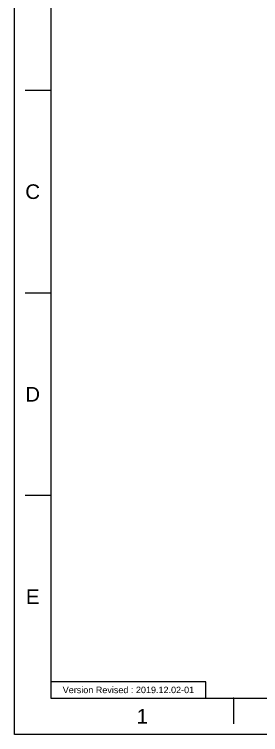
# Model space of a CAD drawing. Header units: millimetres. Extents: x 1991 to 2585, y -545 to -125.
# Drawn here: x 1990.6 to 2085.9, y -545.4 to -266.8 of the extents above; entities that cross this region are included whole.
import ezdxf

# ---------------------------------------------------------------- set-up
doc = ezdxf.new("R2010")
doc.units = ezdxf.units.MM
doc.header["$LTSCALE"] = 0.1
doc.layers.get('0').update_dxf_attribs({"lineweight": 13})
doc.layers.add('DIM', color=3, linetype='Continuous', lineweight=9)
doc.layers.add('FORM', color=7, linetype='Continuous', lineweight=13)
doc.layers.add('TEXT', color=2, linetype='Continuous')
doc.styles.get("Standard").update_dxf_attribs({"font": 'arial.ttf'})

msp = doc.modelspace()

# ---------------------------------------------------------------- linework, layer by layer
for p, q in [((2004.744, -139.541), (2004.744, -531.258)), ((2004.744, -296.228), (1994.744, -296.228)), ((2004.744, -374.571), (1994.744, -374.571)), ((2004.744, -452.915), (1994.744, -452.915)), ((2004.744, -531.258), (2570.4, -531.258)), ((2075.451, -531.258), (2075.451, -541.258))]:
    msp.add_line(p, q)
msp.add_point((2075.451, -531.258))
at = {"layer": 'DIM', "color": 7}
msp.add_lwpolyline([(1990.602, -125.4), (2584.542, -125.4), (2584.542, -545.4), (1990.602, -545.4)], close=True, dxfattribs=at)
at = {"layer": 'FORM'}
msp.add_lwpolyline([(2004.744, -531.258), (2064.744, -531.258), (2064.744, -525.008), (2004.744, -525.008)], close=True, dxfattribs=at)

# ---------------------------------------------------------------- texts
at = {"char_height": 5.657, "attachment_point": 5}
for s, width, insert in [('C', 10, (1997.673, -335.4)), ('D', 10, (1997.673, -413.743)), ('E', 10, (1997.673, -492.086)), ('1', 50, (2040.097, -538.329))]:
    msp.add_mtext_dynamic_manual_height_columns(s, width=width, gutter_width=12.5, heights=[0], dxfattribs=dict(at, insert=insert))
at = {"layer": 'TEXT', "insert": (2034.744, -528.133), "char_height": 2.5, "attachment_point": 5}
msp.add_mtext_dynamic_manual_height_columns('Version Revised : 2019.12.02-01', width=60, gutter_width=12.5, heights=[0], dxfattribs=at)

doc.saveas('drawing.dxf')
